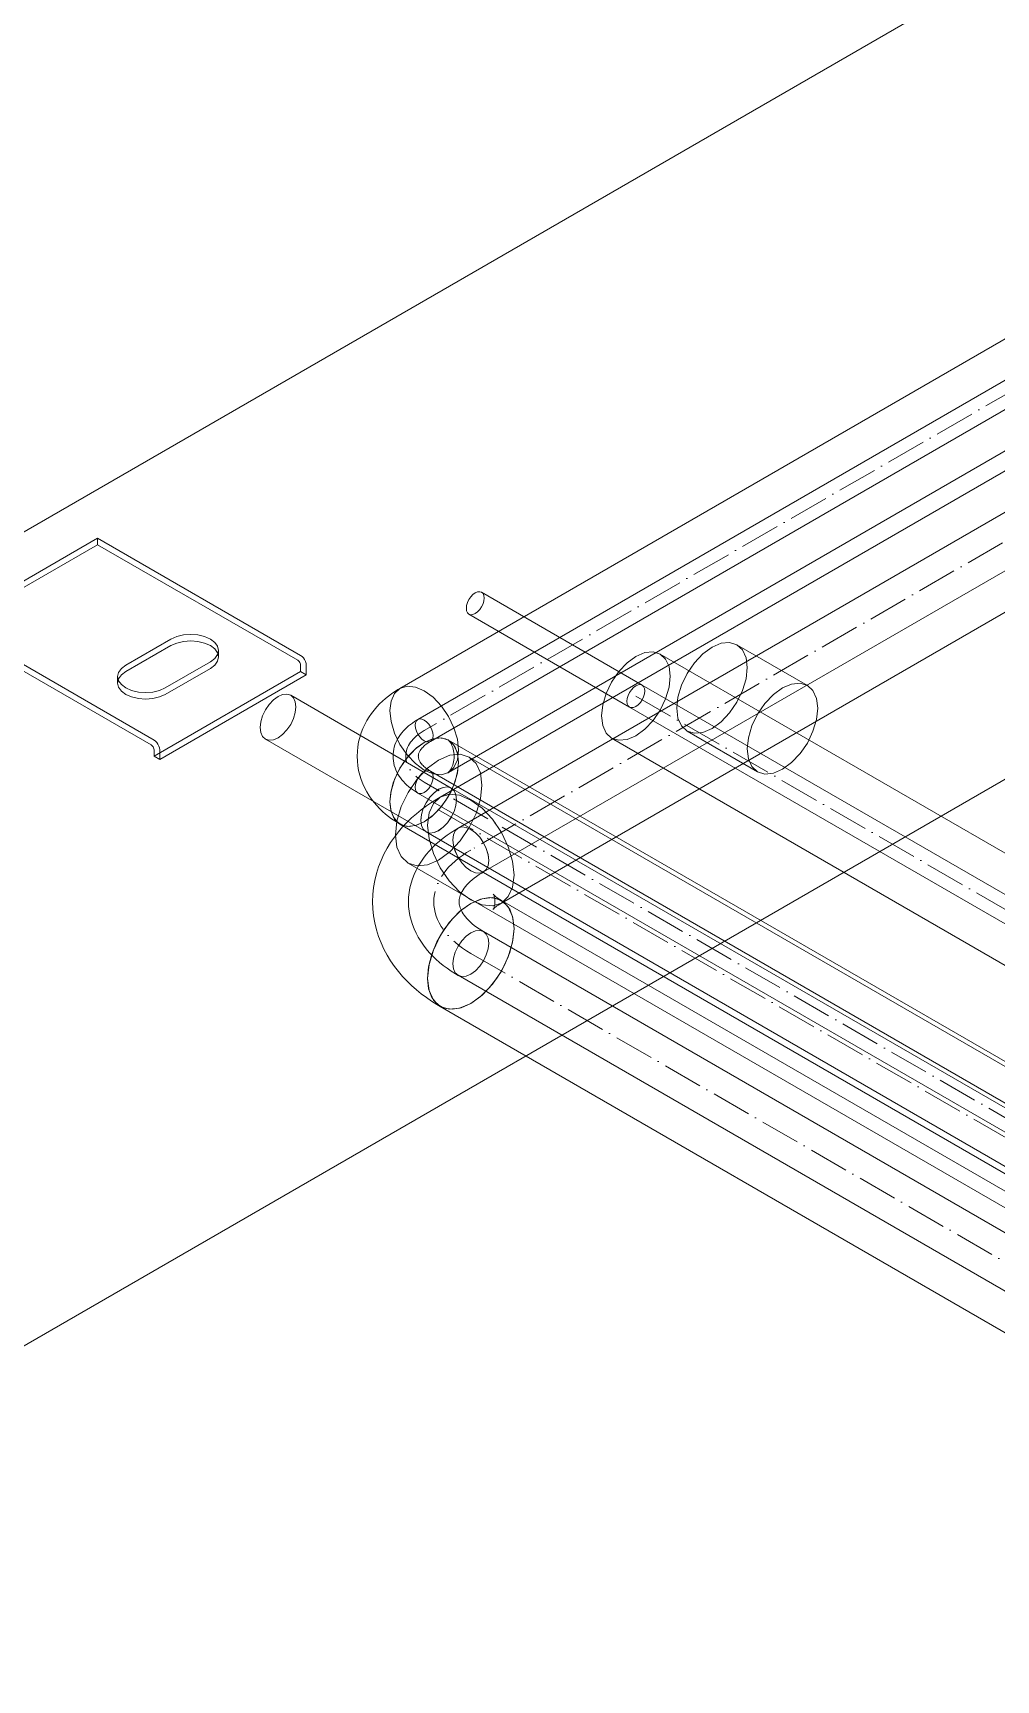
# Model space of a CAD drawing. Header units: millimetres. Extents: x -88595 to 880822, y -1054509 to -148035.
# Drawn here: x 370214.1 to 370455.8, y -317756.3 to -317343.2 of the extents above; entities that cross this region are included whole.
import ezdxf

# ---------------------------------------------------------------- set-up
doc = ezdxf.new("R2010")
doc.units = ezdxf.units.MM
doc.linetypes.add('$12$ADSK_Осевая', pattern=[14, 10, -2, 0, -2])
doc.linetypes.add('$13$ADSK_Осевая', pattern=[14, 10, -2, 0, -2])
for name, color, linetype, lineweight in [('Изоляция', 7, 'Continuous', 18), ('Оборудование', 7, 'Continuous', 18), ('Трубопровод', 7, 'Continuous', 18), ('Трубопроводы', 7, 'Continuous', 18)]:
    doc.layers.add(name, color=color, linetype=linetype, lineweight=lineweight)

# ---------------------------------------------------------------- blocks, each defined once
blk = doc.blocks.new('$0$ADSK_Канальный блок кондиционера1 - AD182MJERAB-3267445-В_ОВ3_1')
at = {"layer": 'Оборудование'}
for p, q in [((928.7, 16719.03), (1421.55, 17003.58)), ((1421.55, 16799.45), (928.7, 16514.9)), ((928.7, 16706.78), (965.47, 16728.01)), ((965.47, 16726.37), (928.7, 16705.15)), ((965.47, 16728.01), (1016.38, 16698.61)), ((965.47, 16726.37), (965.47, 16728.01)), ((1015.68, 16697.39), (965.47, 16726.37)), ((1102.12, 16691.16), (1061.81, 16714.43)), ((1058.64, 16708.93), (1098.94, 16685.66)), ((979.61, 16677.38), (928.7, 16706.78)), ((928.7, 16705.15), (978.91, 16676.16)), ((972.54, 16696.16), (983.86, 16702.7)), ((983.86, 16701.06), (972.54, 16694.53)), ((1143.55, 16691.07), (1125.87, 16701.27)), ((993.76, 16696.98), (982.44, 16690.45)), ((995.81, 16698.21), (995.81, 16699.84)), ((970.49, 16693.31), (970.49, 16691.67)), ((1016.38, 16694.53), (979.61, 16673.3)), ((1017.8, 16693.71), (981.03, 16672.49)), ((982.44, 16688.82), (993.76, 16695.35)), ((1016.38, 16694.53), (1016.38, 16696.16)), ((1017.8, 16693.71), (1016.38, 16694.53)), ((1017.8, 16696.16), (1017.8, 16693.71)), ((1054.21, 16665.33), (1013.9, 16688.6)), ((1007.55, 16677.6), (1047.86, 16654.33)), ((1113.37, 16679.62), (1131.05, 16669.42)), ((979.61, 16674.94), (979.61, 16673.3)), ((979.61, 16673.3), (981.03, 16672.49)), ((981.03, 16672.49), (981.03, 16674.94))]:
    blk.add_line(p, q, dxfattribs=at)
for points in [[(1057.98, 16710.38, 0), (1058.05, 16711.1, 0), (1058.28, 16711.85, 0), (1058.64, 16712.59, 0), (1059.1, 16713.27, 0), (1059.64, 16713.85, 0), (1060.22, 16714.27, 0), (1060.8, 16714.52, 0), (1061.35, 16714.57, 0), (1061.81, 16714.43, 0), (1062.17, 16714.1, 0), (1062.39, 16713.6, 0), (1062.47, 16712.97, 0)], [(1062.47, 16712.97, 0), (1062.39, 16712.26, 0), (1062.17, 16711.5, 0), (1061.81, 16710.76, 0), (1061.35, 16710.08, 0), (1060.8, 16709.51, 0), (1060.22, 16709.09, 0), (1059.64, 16708.84, 0), (1059.1, 16708.78, 0), (1058.64, 16708.93, 0), (1058.28, 16709.26, 0), (1058.05, 16709.75, 0), (1057.98, 16710.38, 0)], [(983.86, 16702.7, 0), (985.31, 16703.34, 0), (986.99, 16703.74, 0), (988.81, 16703.88, 0), (990.62, 16703.74, 0), (992.31, 16703.34, 0), (993.76, 16702.7, 0), (994.87, 16701.86, 0), (995.57, 16700.88, 0), (995.81, 16699.84, 0), (995.57, 16698.79, 0), (994.87, 16697.82, 0), (993.76, 16696.98, 0)], [(993.76, 16695.35, 0), (994.87, 16696.18, 0), (995.57, 16697.16, 0), (995.81, 16698.21, 0), (995.57, 16699.25, 0), (994.87, 16700.23, 0), (993.76, 16701.06, 0), (992.31, 16701.71, 0), (990.62, 16702.11, 0), (988.81, 16702.25, 0), (986.99, 16702.11, 0), (985.31, 16701.71, 0), (983.86, 16701.06, 0)], [(1110.78, 16685.35, 0), (1111.08, 16688.16, 0), (1111.97, 16691.13, 0), (1113.37, 16694.06, 0), (1115.2, 16696.74, 0), (1117.33, 16698.99, 0), (1119.62, 16700.66, 0), (1121.91, 16701.63, 0), (1124.04, 16701.84, 0), (1125.87, 16701.27, 0), (1127.27, 16699.97, 0), (1128.16, 16698.02, 0), (1128.46, 16695.55, 0)], [(1016.38, 16696.16, 0), (1016.36, 16696.39, 0), (1016.29, 16696.63, 0), (1016.18, 16696.86, 0), (1016.03, 16697.08, 0), (1015.86, 16697.26, 0), (1015.68, 16697.39, 0)], [(1016.38, 16698.61, 0), (1016.75, 16698.35, 0), (1017.09, 16697.99, 0), (1017.38, 16697.56, 0), (1017.61, 16697.09, 0), (1017.75, 16696.61, 0), (1017.8, 16696.16, 0)], [(982.44, 16690.45, 0), (980.99, 16689.81, 0), (979.3, 16689.4, 0), (977.49, 16689.27, 0), (975.68, 16689.4, 0), (973.99, 16689.81, 0), (972.54, 16690.45, 0), (971.43, 16691.29, 0), (970.73, 16692.26, 0), (970.49, 16693.31, 0), (970.73, 16694.35, 0), (971.43, 16695.33, 0), (972.54, 16696.16, 0)], [(972.54, 16694.53, 0), (971.43, 16693.69, 0), (970.73, 16692.72, 0), (970.49, 16691.67, 0), (970.73, 16690.63, 0), (971.43, 16689.65, 0), (972.54, 16688.82, 0), (973.99, 16688.17, 0), (975.68, 16687.77, 0), (977.49, 16687.63, 0), (979.3, 16687.77, 0), (980.99, 16688.17, 0), (982.44, 16688.82, 0)], [(1128.46, 16695.55, 0), (1128.16, 16692.74, 0), (1127.27, 16689.77, 0), (1125.87, 16686.84, 0), (1124.04, 16684.16, 0), (1121.91, 16681.91, 0), (1119.62, 16680.24, 0), (1117.33, 16679.27, 0), (1115.2, 16679.06, 0), (1113.37, 16679.62, 0), (1111.97, 16680.93, 0), (1111.08, 16682.88, 0), (1110.78, 16685.35, 0)], [(1006.24, 16680.51, 0), (1006.39, 16681.94, 0), (1006.84, 16683.45, 0), (1007.55, 16684.93, 0), (1008.48, 16686.29, 0), (1009.56, 16687.44, 0), (1010.73, 16688.29, 0), (1011.89, 16688.78, 0), (1012.97, 16688.89, 0), (1013.9, 16688.6, 0), (1014.61, 16687.94, 0), (1015.06, 16686.95, 0), (1015.22, 16685.69, 0)], [(1102.77, 16689.7, 0), (1102.7, 16690.33, 0), (1102.47, 16690.83, 0), (1102.12, 16691.16, 0), (1101.65, 16691.3, 0), (1101.11, 16691.25, 0), (1100.53, 16691, 0), (1099.95, 16690.58, 0), (1099.41, 16690, 0), (1098.94, 16689.32, 0), (1098.58, 16688.58, 0), (1098.36, 16687.83, 0), (1098.28, 16687.11, 0)], [(1098.28, 16687.11, 0), (1098.36, 16686.48, 0), (1098.58, 16685.99, 0), (1098.94, 16685.66, 0), (1099.41, 16685.51, 0), (1099.95, 16685.57, 0), (1100.53, 16685.82, 0), (1101.11, 16686.24, 0), (1101.65, 16686.81, 0), (1102.12, 16687.49, 0), (1102.47, 16688.23, 0), (1102.7, 16688.99, 0), (1102.77, 16689.7, 0)], [(1146.14, 16685.35, 0), (1145.84, 16687.81, 0), (1144.95, 16689.77, 0), (1143.55, 16691.07, 0), (1141.72, 16691.63, 0), (1139.59, 16691.42, 0), (1137.3, 16690.45, 0), (1135.01, 16688.78, 0), (1132.88, 16686.53, 0), (1131.05, 16683.85, 0), (1129.64, 16680.93, 0), (1128.76, 16677.96, 0), (1128.46, 16675.14, 0)], [(1015.22, 16685.69, 0), (1015.06, 16684.26, 0), (1014.61, 16682.75, 0), (1013.9, 16681.27, 0), (1012.97, 16679.91, 0), (1011.89, 16678.76, 0), (1010.73, 16677.92, 0), (1009.56, 16677.42, 0), (1008.48, 16677.31, 0), (1007.55, 16677.6, 0), (1006.84, 16678.26, 0), (1006.39, 16679.25, 0), (1006.24, 16680.51, 0)], [(1128.46, 16675.14, 0), (1128.76, 16672.67, 0), (1129.64, 16670.72, 0), (1131.05, 16669.42, 0), (1132.88, 16668.85, 0), (1135.01, 16669.06, 0), (1137.3, 16670.04, 0), (1139.59, 16671.71, 0), (1141.72, 16673.96, 0), (1143.55, 16676.63, 0), (1144.95, 16679.56, 0), (1145.84, 16682.53, 0), (1146.14, 16685.35, 0)], [(978.91, 16676.16, 0), (979.09, 16676.03, 0), (979.26, 16675.85, 0), (979.41, 16675.63, 0), (979.52, 16675.4, 0), (979.59, 16675.16, 0), (979.61, 16674.94, 0)], [(981.03, 16674.94, 0), (980.98, 16675.39, 0), (980.84, 16675.86, 0), (980.61, 16676.33, 0), (980.32, 16676.76, 0), (979.98, 16677.12, 0), (979.61, 16677.38, 0)], [(1055.52, 16662.42, 0), (1055.37, 16663.68, 0), (1054.92, 16664.67, 0), (1054.21, 16665.33, 0), (1053.28, 16665.62, 0), (1052.19, 16665.51, 0), (1051.03, 16665.02, 0), (1049.87, 16664.17, 0), (1048.79, 16663.02, 0), (1047.86, 16661.66, 0), (1047.14, 16660.18, 0), (1046.69, 16658.67, 0), (1046.54, 16657.24, 0)], [(1046.54, 16657.24, 0), (1046.69, 16655.98, 0), (1047.14, 16654.99, 0), (1047.86, 16654.33, 0), (1048.79, 16654.04, 0), (1049.87, 16654.15, 0), (1051.03, 16654.65, 0), (1052.19, 16655.49, 0), (1053.28, 16656.64, 0), (1054.21, 16658, 0), (1054.92, 16659.48, 0), (1055.37, 16660.99, 0), (1055.52, 16662.42, 0)]]:
    blk.add_polyline3d(points, dxfattribs=at)
blk = doc.blocks.new('$0$ADSK_МедьПайка_Отвод-гнутая труба - Отвод _гнутая труба_-3260024-В_ОВ3_1')
at = {"layer": 'Трубопроводы', "color": 134, "true_color": 0x00a6a6}
for points in [[(1308.17, 16537.29, 0), (1307.16, 16536.54, 0), (1306.53, 16535.65, 0), (1306.31, 16534.7, 0), (1306.53, 16533.75, 0), (1307.16, 16532.87, 0), (1308.17, 16532.11, 0), (1309.49, 16531.53, 0), (1311.02, 16531.16, 0), (1312.66, 16531.04, 0), (1314.3, 16531.16, 0), (1315.84, 16531.53, 0), (1317.15, 16532.11, 0)], [(1317.15, 16532.11, 0), (1318.16, 16532.87, 0), (1318.79, 16533.75, 0), (1319.01, 16534.7, 0), (1318.79, 16535.65, 0), (1318.16, 16536.54, 0), (1317.15, 16537.29, 0), (1315.84, 16537.88, 0), (1314.3, 16538.24, 0), (1312.66, 16538.37, 0), (1311.02, 16538.24, 0), (1309.49, 16537.88, 0), (1308.17, 16537.29, 0)], [(1302.91, 16525.67, 0), (1303.16, 16525.82, 0), (1303.4, 16526, 0), (1303.64, 16526.2, 0), (1303.87, 16526.42, 0), (1304.1, 16526.67, 0), (1304.33, 16526.96, 0), (1304.56, 16527.28, 0), (1304.78, 16527.64, 0), (1305, 16528.03, 0), (1305.2, 16528.47, 0), (1305.4, 16528.95, 0), (1305.58, 16529.47, 0), (1305.75, 16530.03, 0), (1305.9, 16530.63, 0), (1306.03, 16531.27, 0), (1306.13, 16531.94, 0), (1306.22, 16532.66, 0), (1306.27, 16533.41, 0), (1306.3, 16534.19, 0), (1306.31, 16534.7, 0)], [(1309.26, 16514.67, 0), (1310.25, 16515.29, 0), (1311.2, 16515.98, 0), (1312.1, 16516.73, 0), (1312.95, 16517.54, 0), (1313.74, 16518.4, 0), (1314.47, 16519.31, 0), (1315.15, 16520.26, 0), (1315.76, 16521.26, 0), (1316.32, 16522.29, 0), (1316.82, 16523.35, 0), (1317.27, 16524.44, 0), (1317.66, 16525.55, 0), (1318, 16526.69, 0), (1318.29, 16527.85, 0), (1318.53, 16529.03, 0), (1318.71, 16530.22, 0), (1318.86, 16531.44, 0), (1318.95, 16532.66, 0), (1319, 16533.91, 0), (1319.01, 16534.7, 0)], [(1290.21, 16526.93, 0), (1291.37, 16527.42, 0), (1292.45, 16527.53, 0), (1293.38, 16527.24, 0), (1294.1, 16526.58, 0), (1294.55, 16525.59, 0), (1294.7, 16524.33, 0), (1294.55, 16522.9, 0), (1294.1, 16521.39, 0), (1293.38, 16519.91, 0), (1292.45, 16518.55, 0), (1291.37, 16517.4, 0), (1290.21, 16516.56, 0)], [(1302.91, 16525.67, 0), (1302.65, 16525.53, 0), (1302.38, 16525.41, 0), (1302.09, 16525.3, 0), (1301.78, 16525.21, 0), (1301.44, 16525.14, 0), (1301.08, 16525.08, 0), (1300.69, 16525.04, 0), (1300.27, 16525.03, 0), (1299.82, 16525.04, 0), (1299.34, 16525.08, 0), (1298.83, 16525.15, 0), (1298.28, 16525.25, 0), (1297.72, 16525.39, 0), (1297.12, 16525.56, 0), (1296.5, 16525.77, 0), (1295.86, 16526.01, 0), (1295.2, 16526.3, 0), (1294.52, 16526.62, 0), (1293.83, 16526.99, 0), (1293.38, 16527.24, 0)], [(1290.21, 16516.56, 0), (1289.05, 16516.06, 0), (1287.96, 16515.95, 0), (1287.03, 16516.24, 0), (1286.32, 16516.9, 0), (1285.87, 16517.89, 0), (1285.72, 16519.15, 0), (1285.87, 16520.58, 0), (1286.32, 16522.09, 0), (1287.03, 16523.57, 0), (1287.96, 16524.93, 0), (1289.05, 16526.08, 0), (1290.21, 16526.93, 0)], [(1309.26, 16514.67, 0), (1308.22, 16514.12, 0), (1307.15, 16513.64, 0), (1306.05, 16513.24, 0), (1304.93, 16512.91, 0), (1303.79, 16512.65, 0), (1302.63, 16512.47, 0), (1301.47, 16512.37, 0), (1300.3, 16512.33, 0), (1299.13, 16512.36, 0), (1297.96, 16512.46, 0), (1296.8, 16512.61, 0), (1295.64, 16512.83, 0), (1294.48, 16513.11, 0), (1293.33, 16513.44, 0), (1292.19, 16513.82, 0), (1291.06, 16514.26, 0), (1289.94, 16514.74, 0), (1288.83, 16515.27, 0), (1287.73, 16515.85, 0), (1287.03, 16516.24, 0)]]:
    blk.add_polyline3d(points, dxfattribs=at)
blk = doc.blocks.new('$0$ADSK_МедьПайка_Отвод-гнутая труба - Отвод _гнутая труба_-94627-В_ОВ3_1')
at = {"layer": 'Трубопроводы', "color": 190, "true_color": 0x8000ff}
for points in [[(1325.46, 16564.17, 0), (1325.59, 16564.25, 0), (1325.71, 16564.34, 0), (1325.83, 16564.44, 0), (1325.94, 16564.55, 0), (1326.06, 16564.67, 0), (1326.17, 16564.82, 0), (1326.29, 16564.98, 0), (1326.4, 16565.16, 0), (1326.51, 16565.35, 0), (1326.61, 16565.57, 0), (1326.71, 16565.81, 0), (1326.8, 16566.07, 0), (1326.88, 16566.35, 0), (1326.96, 16566.65, 0), (1327.02, 16566.97, 0), (1327.07, 16567.31, 0), (1327.12, 16567.67, 0), (1327.14, 16568.04, 0), (1327.16, 16568.43, 0), (1327.16, 16568.69, 0)], [(1328.09, 16569.99, 0), (1327.59, 16569.61, 0), (1327.27, 16569.16, 0), (1327.16, 16568.69, 0), (1327.27, 16568.21, 0), (1327.59, 16567.77, 0), (1328.09, 16567.39, 0), (1328.75, 16567.1, 0), (1329.52, 16566.92, 0), (1330.34, 16566.86, 0), (1331.16, 16566.92, 0), (1331.93, 16567.1, 0), (1332.58, 16567.39, 0)], [(1332.58, 16567.39, 0), (1333.09, 16567.77, 0), (1333.4, 16568.21, 0), (1333.51, 16568.69, 0), (1333.4, 16569.16, 0), (1333.09, 16569.61, 0), (1332.58, 16569.99, 0), (1331.93, 16570.28, 0), (1331.16, 16570.46, 0), (1330.34, 16570.52, 0), (1329.52, 16570.46, 0), (1328.75, 16570.28, 0), (1328.09, 16569.99, 0)], [(1328.64, 16558.67, 0), (1329.14, 16558.98, 0), (1329.61, 16559.33, 0), (1330.06, 16559.7, 0), (1330.48, 16560.11, 0), (1330.88, 16560.54, 0), (1331.24, 16560.99, 0), (1331.58, 16561.47, 0), (1331.89, 16561.97, 0), (1332.17, 16562.48, 0), (1332.42, 16563.01, 0), (1332.64, 16563.56, 0), (1332.84, 16564.11, 0), (1333.01, 16564.68, 0), (1333.15, 16565.26, 0), (1333.27, 16565.85, 0), (1333.37, 16566.45, 0), (1333.44, 16567.06, 0), (1333.48, 16567.67, 0), (1333.51, 16568.29, 0), (1333.51, 16568.69, 0)], [(1319.11, 16559.62, 0), (1318.53, 16559.37, 0), (1317.99, 16559.31, 0), (1317.53, 16559.46, 0), (1317.17, 16559.79, 0), (1316.94, 16560.28, 0), (1316.87, 16560.91, 0), (1316.94, 16561.63, 0), (1317.17, 16562.38, 0), (1317.53, 16563.12, 0), (1317.99, 16563.8, 0), (1318.53, 16564.38, 0), (1319.11, 16564.8, 0)], [(1319.11, 16564.8, 0), (1319.69, 16565.05, 0), (1320.24, 16565.1, 0), (1320.7, 16564.96, 0), (1321.06, 16564.63, 0), (1321.28, 16564.13, 0), (1321.36, 16563.5, 0), (1321.28, 16562.79, 0), (1321.06, 16562.03, 0), (1320.7, 16561.29, 0), (1320.24, 16560.61, 0), (1319.69, 16560.04, 0), (1319.11, 16559.62, 0)], [(1325.46, 16564.17, 0), (1325.33, 16564.1, 0), (1325.2, 16564.04, 0), (1325.05, 16563.99, 0), (1324.9, 16563.94, 0), (1324.73, 16563.91, 0), (1324.55, 16563.88, 0), (1324.35, 16563.86, 0), (1324.14, 16563.85, 0), (1323.92, 16563.86, 0), (1323.68, 16563.88, 0), (1323.42, 16563.91, 0), (1323.15, 16563.96, 0), (1322.87, 16564.03, 0), (1322.57, 16564.12, 0), (1322.26, 16564.22, 0), (1321.94, 16564.35, 0), (1321.61, 16564.49, 0), (1321.27, 16564.65, 0), (1320.92, 16564.83, 0), (1320.7, 16564.96, 0)], [(1328.64, 16558.67, 0), (1328.12, 16558.4, 0), (1327.58, 16558.16, 0), (1327.03, 16557.96, 0), (1326.47, 16557.79, 0), (1325.9, 16557.66, 0), (1325.32, 16557.58, 0), (1324.74, 16557.52, 0), (1324.16, 16557.5, 0), (1323.57, 16557.52, 0), (1322.99, 16557.57, 0), (1322.41, 16557.64, 0), (1321.83, 16557.75, 0), (1321.25, 16557.89, 0), (1320.67, 16558.06, 0), (1320.1, 16558.25, 0), (1319.54, 16558.47, 0), (1318.98, 16558.71, 0), (1318.42, 16558.97, 0), (1317.87, 16559.26, 0), (1317.53, 16559.46, 0)]]:
    blk.add_polyline3d(points, dxfattribs=at)

msp = doc.modelspace()

# ---------------------------------------------------------------- linework, layer by layer
at = {"layer": 'Изоляция', "color": 190, "true_color": 0x8000ff}
for p, q in [((370577.89, -317350.73), (370306.19, -317507.59)), ((370318.37, -317528.68), (370590.07, -317371.81)), ((370590.07, -317625.17), (370371.49, -317498.97)), ((372764.34, -318932.74), (370318.37, -317520.55)), ((370359.31, -317520.06), (370577.89, -317646.26)), ((370306.19, -317541.64), (372752.16, -318953.82))]:
    msp.add_line(p, q, dxfattribs=at)
at = {"layer": 'Изоляция', "color": 134, "true_color": 0x00a6a6}
for p, q in [((370547.4, -317401.41), (370316.3, -317534.84)), ((370331.65, -317561.42), (370562.75, -317427.99)), ((370562.75, -317662.89), (370323.58, -317524.8)), ((370308.23, -317551.39), (370547.4, -317689.48)), ((372770.63, -318968.91), (370331.65, -317560.76)), ((370316.3, -317587.35), (372755.28, -318995.5))]:
    msp.add_line(p, q, dxfattribs=at)
at = {"layer": 'Изоляция', "color": 190, "true_color": 0x8000ff}
for points in [[(370356.79, -317514.49, 0), (370357.08, -317511.74, 0), (370357.94, -317508.85, 0), (370359.31, -317506, 0), (370361.09, -317503.39, 0), (370363.17, -317501.2, 0), (370365.4, -317499.57, 0)], [(370365.4, -317499.57, 0), (370367.63, -317498.63, 0), (370369.7, -317498.42, 0), (370371.49, -317498.97, 0), (370372.85, -317500.24, 0), (370373.71, -317502.14, 0), (370374.01, -317504.54, 0)], [(370374.01, -317504.54, 0), (370373.71, -317507.29, 0), (370372.85, -317510.18, 0), (370371.49, -317513.03, 0), (370369.7, -317515.64, 0), (370367.63, -317517.83, 0), (370365.4, -317519.46, 0)], [(370295.46, -317524.62, 0), (370295.5, -317523.41, 0), (370295.62, -317522.21, 0), (370295.83, -317521.03, 0), (370296.11, -317519.88, 0), (370296.46, -317518.76, 0), (370296.88, -317517.69, 0), (370297.35, -317516.66, 0), (370297.88, -317515.67, 0), (370298.45, -317514.74, 0), (370299.06, -317513.86, 0), (370299.71, -317513.02, 0), (370300.38, -317512.23, 0), (370301.09, -317511.49, 0), (370301.81, -317510.79, 0), (370302.55, -317510.14, 0), (370303.31, -317509.52, 0), (370304.09, -317508.95, 0), (370304.88, -317508.4, 0), (370305.68, -317507.9, 0), (370306.19, -317507.59, 0)], [(370312.28, -317508.2, 0), (370310.05, -317507.25, 0), (370307.98, -317507.04, 0), (370306.19, -317507.59, 0), (370304.83, -317508.86, 0), (370303.97, -317510.76, 0), (370303.67, -317513.17, 0)], [(370303.67, -317513.17, 0), (370303.97, -317510.76, 0), (370304.83, -317508.86, 0), (370306.19, -317507.59, 0), (370307.98, -317507.04, 0), (370310.05, -317507.25, 0), (370312.28, -317508.2, 0)], [(370320.89, -317523.11, 0), (370320.6, -317520.36, 0), (370319.74, -317517.47, 0), (370318.37, -317514.62, 0), (370316.59, -317512.01, 0), (370314.51, -317509.82, 0), (370312.28, -317508.2, 0)], [(370312.28, -317508.2, 0), (370314.51, -317509.82, 0), (370316.59, -317512.01, 0), (370318.37, -317514.62, 0), (370319.74, -317517.47, 0), (370320.6, -317520.36, 0), (370320.89, -317523.11, 0)], [(370303.67, -317513.17, 0), (370303.97, -317515.91, 0), (370304.83, -317518.8, 0), (370306.19, -317521.65, 0), (370307.98, -317524.26, 0), (370310.05, -317526.45, 0), (370312.28, -317528.08, 0)], [(370312.28, -317528.08, 0), (370310.05, -317526.45, 0), (370307.98, -317524.26, 0), (370306.19, -317521.65, 0), (370304.83, -317518.8, 0), (370303.97, -317515.91, 0), (370303.67, -317513.17, 0)], [(370365.4, -317519.46, 0), (370363.17, -317520.4, 0), (370361.09, -317520.61, 0), (370359.31, -317520.06, 0), (370357.94, -317518.79, 0), (370357.08, -317516.89, 0), (370356.79, -317514.49, 0)], [(370303.67, -317536.07, 0), (370303.97, -317533.33, 0), (370304.83, -317530.43, 0), (370306.19, -317527.58, 0), (370307.98, -317524.97, 0), (370310.05, -317522.78, 0), (370312.28, -317521.16, 0)], [(370312.28, -317521.16, 0), (370310.36, -317522.51, 0), (370308.54, -317524.3, 0), (370306.91, -317526.43, 0), (370305.55, -317528.79, 0), (370304.52, -317531.27, 0), (370303.89, -317533.73, 0), (370303.67, -317536.07, 0)], [(370320.89, -317526.13, 0), (370320.67, -317524.04, 0), (370320.04, -317522.31, 0), (370319.01, -317521.01, 0), (370317.65, -317520.23, 0), (370316.02, -317519.99, 0), (370314.2, -317520.3, 0), (370312.28, -317521.16, 0)], [(370312.28, -317521.16, 0), (370314.51, -317520.21, 0), (370316.59, -317520, 0), (370318.37, -317520.55, 0), (370319.74, -317521.82, 0), (370320.6, -317523.72, 0), (370320.89, -317526.13, 0)], [(370318.23, -317520.47, 0), (370318.24, -317520.48, 0), (370318.28, -317520.5, 0), (370318.35, -317520.54, 0), (370318.37, -317520.55, 0)], [(370319.81, -317524.62, 0), (370319.79, -317524.14, 0), (370319.74, -317523.68, 0), (370319.66, -317523.23, 0), (370319.56, -317522.8, 0), (370319.44, -317522.41, 0), (370319.3, -317522.04, 0), (370319.15, -317521.72, 0), (370319, -317521.44, 0), (370318.85, -317521.2, 0), (370318.71, -317520.99, 0), (370318.58, -317520.83, 0), (370318.47, -317520.7, 0), (370318.37, -317520.6, 0), (370318.3, -317520.53, 0), (370318.26, -317520.49, 0), (370318.23, -317520.47, 0), (370318.23, -317520.47, 0)], [(370295.46, -317524.62, 0), (370295.5, -317525.83, 0), (370295.62, -317527.02, 0), (370295.83, -317528.2, 0), (370296.11, -317529.36, 0), (370296.46, -317530.47, 0), (370296.88, -317531.55, 0), (370297.35, -317532.58, 0), (370297.88, -317533.56, 0), (370298.45, -317534.5, 0), (370299.06, -317535.38, 0), (370299.71, -317536.22, 0), (370300.38, -317537, 0), (370301.09, -317537.74, 0), (370301.81, -317538.44, 0), (370302.55, -317539.1, 0), (370303.31, -317539.71, 0), (370304.09, -317540.29, 0), (370304.88, -317540.83, 0), (370305.68, -317541.34, 0), (370306.19, -317541.64, 0)], [(370312.28, -317528.08, 0), (370314.51, -317529.03, 0), (370316.59, -317529.23, 0), (370318.37, -317528.68, 0), (370319.74, -317527.41, 0), (370320.6, -317525.51, 0), (370320.89, -317523.11, 0)], [(370320.89, -317523.11, 0), (370320.6, -317525.51, 0), (370319.74, -317527.41, 0), (370318.37, -317528.68, 0), (370316.59, -317529.23, 0), (370314.51, -317529.03, 0), (370312.28, -317528.08, 0)], [(370320.89, -317526.13, 0), (370320.6, -317528.87, 0), (370319.74, -317531.76, 0), (370318.37, -317534.61, 0), (370316.59, -317537.22, 0), (370314.51, -317539.41, 0), (370312.28, -317541.04, 0)], [(370312.28, -317541.04, 0), (370314.2, -317539.68, 0), (370316.02, -317537.9, 0), (370317.65, -317535.77, 0), (370319.01, -317533.41, 0), (370320.04, -317530.93, 0), (370320.67, -317528.46, 0), (370320.89, -317526.13, 0)], [(370319.81, -317524.62, 0), (370319.79, -317525.09, 0), (370319.74, -317525.56, 0), (370319.66, -317526.01, 0), (370319.56, -317526.43, 0), (370319.44, -317526.83, 0), (370319.3, -317527.19, 0), (370319.15, -317527.51, 0), (370319, -317527.8, 0), (370318.85, -317528.04, 0), (370318.71, -317528.24, 0), (370318.58, -317528.41, 0), (370318.47, -317528.54, 0), (370318.37, -317528.64, 0), (370318.3, -317528.71, 0), (370318.26, -317528.75, 0), (370318.23, -317528.77, 0), (370318.23, -317528.77, 0)], [(370318.23, -317528.77, 0), (370318.24, -317528.76, 0), (370318.28, -317528.73, 0), (370318.35, -317528.69, 0), (370318.37, -317528.68, 0)], [(370312.28, -317541.04, 0), (370310.05, -317541.99, 0), (370307.98, -317542.19, 0), (370306.19, -317541.64, 0), (370304.83, -317540.37, 0), (370303.97, -317538.47, 0), (370303.67, -317536.07, 0)], [(370303.67, -317536.07, 0), (370303.89, -317538.16, 0), (370304.53, -317539.89, 0), (370305.55, -317541.18, 0), (370306.91, -317541.97, 0), (370308.55, -317542.21, 0), (370310.37, -317541.9, 0), (370312.28, -317541.04, 0)]]:
    msp.add_polyline3d(points, dxfattribs=at)
at = {"layer": 'Изоляция', "color": 134, "true_color": 0x00a6a6}
for points in [[(370305.05, -317544.36, 0), (370305.42, -317540.9, 0), (370306.5, -317537.25, 0), (370308.23, -317533.66, 0), (370310.47, -317530.37, 0), (370313.09, -317527.61, 0), (370315.9, -317525.56, 0)], [(370315.9, -317525.56, 0), (370318.71, -317524.36, 0), (370321.33, -317524.11, 0), (370323.58, -317524.8, 0), (370325.3, -317526.4, 0), (370326.38, -317528.8, 0), (370326.75, -317531.83, 0)], [(370299.32, -317561.09, 0), (370299.38, -317559.3, 0), (370299.57, -317557.52, 0), (370299.87, -317555.76, 0), (370300.29, -317554.04, 0), (370300.82, -317552.36, 0), (370301.45, -317550.74, 0), (370302.17, -317549.18, 0), (370302.97, -317547.68, 0), (370303.85, -317546.25, 0), (370304.79, -317544.88, 0), (370305.8, -317543.58, 0), (370306.86, -317542.35, 0), (370307.97, -317541.17, 0), (370309.12, -317540.06, 0), (370310.32, -317539.01, 0), (370311.55, -317538.01, 0), (370312.81, -317537.07, 0), (370314.11, -317536.18, 0), (370315.44, -317535.34, 0), (370316.3, -317534.84, 0)], [(370323.97, -317535.6, 0), (370321.16, -317534.4, 0), (370318.54, -317534.14, 0), (370316.3, -317534.84, 0), (370314.57, -317536.44, 0), (370313.49, -317538.83, 0), (370313.12, -317541.86, 0)], [(370313.12, -317541.86, 0), (370313.49, -317538.83, 0), (370314.57, -317536.44, 0), (370316.3, -317534.84, 0), (370318.54, -317534.14, 0), (370321.16, -317534.4, 0), (370323.97, -317535.6, 0)], [(370326.75, -317531.83, 0), (370326.38, -317535.28, 0), (370325.3, -317538.93, 0), (370323.58, -317542.52, 0), (370321.33, -317545.81, 0), (370318.71, -317548.58, 0), (370315.9, -317550.63, 0)], [(370334.83, -317554.4, 0), (370334.46, -317550.94, 0), (370333.37, -317547.29, 0), (370331.65, -317543.7, 0), (370329.4, -317540.41, 0), (370326.78, -317537.65, 0), (370323.97, -317535.6, 0)], [(370323.97, -317535.6, 0), (370326.78, -317537.65, 0), (370329.4, -317540.41, 0), (370331.65, -317543.7, 0), (370333.37, -317547.29, 0), (370334.46, -317550.94, 0), (370334.83, -317554.4, 0)], [(370313.12, -317541.86, 0), (370313.49, -317545.32, 0), (370314.57, -317548.97, 0), (370316.3, -317552.56, 0), (370318.54, -317555.85, 0), (370321.16, -317558.61, 0), (370323.97, -317560.66, 0)], [(370323.97, -317560.66, 0), (370321.16, -317558.61, 0), (370318.54, -317555.85, 0), (370316.3, -317552.56, 0), (370314.57, -317548.97, 0), (370313.49, -317545.32, 0), (370313.12, -317541.86, 0)], [(370315.9, -317550.63, 0), (370313.09, -317551.82, 0), (370310.47, -317552.08, 0), (370308.23, -317551.39, 0), (370306.5, -317549.79, 0), (370305.42, -317547.39, 0), (370305.05, -317544.36, 0)], [(370323.97, -317560.66, 0), (370326.78, -317561.86, 0), (370329.4, -317562.12, 0), (370331.65, -317561.42, 0), (370333.37, -317559.82, 0), (370334.46, -317557.43, 0), (370334.83, -317554.4, 0)], [(370334.83, -317554.4, 0), (370334.46, -317557.43, 0), (370333.37, -317559.82, 0), (370331.65, -317561.42, 0), (370329.4, -317562.12, 0), (370326.78, -317561.86, 0), (370323.97, -317560.66, 0)], [(370334.83, -317567.79, 0), (370334.55, -317565.15, 0), (370333.75, -317562.97, 0), (370332.46, -317561.34, 0), (370330.74, -317560.35, 0), (370328.68, -317560.04, 0), (370326.38, -317560.44, 0), (370323.97, -317561.52, 0)], [(370323.97, -317561.52, 0), (370326.78, -317560.33, 0), (370329.4, -317560.07, 0), (370331.65, -317560.76, 0), (370333.37, -317562.36, 0), (370334.46, -317564.76, 0), (370334.83, -317567.79, 0)], [(370329.56, -317559.16, 0), (370329.58, -317559.18, 0), (370329.63, -317559.24, 0), (370329.72, -317559.34, 0), (370329.86, -317559.48, 0), (370330.03, -317559.64, 0), (370330.26, -317559.83, 0), (370330.53, -317560.04, 0), (370330.85, -317560.27, 0), (370331.22, -317560.51, 0), (370331.64, -317560.75, 0), (370331.65, -317560.76, 0)], [(370330.02, -317561.09, 0), (370330.01, -317560.76, 0), (370329.98, -317560.45, 0), (370329.93, -317560.15, 0), (370329.86, -317559.88, 0), (370329.79, -317559.65, 0), (370329.71, -317559.46, 0), (370329.65, -317559.31, 0), (370329.6, -317559.22, 0), (370329.57, -317559.17, 0), (370329.56, -317559.16, 0)], [(370299.32, -317561.09, 0), (370299.38, -317562.89, 0), (370299.57, -317564.67, 0), (370299.87, -317566.42, 0), (370300.29, -317568.14, 0), (370300.82, -317569.82, 0), (370301.45, -317571.44, 0), (370302.17, -317573, 0), (370302.97, -317574.5, 0), (370303.85, -317575.93, 0), (370304.79, -317577.3, 0), (370305.8, -317578.6, 0), (370306.86, -317579.84, 0), (370307.97, -317581.01, 0), (370309.12, -317582.12, 0), (370310.32, -317583.17, 0), (370311.55, -317584.17, 0), (370312.81, -317585.11, 0), (370314.11, -317586, 0), (370315.44, -317586.84, 0), (370316.3, -317587.35, 0)], [(370323.97, -317561.52, 0), (370321.55, -317563.23, 0), (370319.26, -317565.48, 0), (370317.2, -317568.16, 0), (370315.48, -317571.14, 0), (370314.19, -317574.26, 0), (370313.39, -317577.38, 0), (370313.12, -317580.32, 0)], [(370313.12, -317580.32, 0), (370313.49, -317576.86, 0), (370314.57, -317573.21, 0), (370316.3, -317569.62, 0), (370318.54, -317566.33, 0), (370321.16, -317563.57, 0), (370323.97, -317561.52, 0)], [(370330.02, -317561.09, 0), (370330.01, -317561.42, 0), (370329.98, -317561.74, 0), (370329.93, -317562.04, 0), (370329.86, -317562.3, 0), (370329.79, -317562.54, 0), (370329.71, -317562.72, 0), (370329.65, -317562.87, 0), (370329.6, -317562.97, 0), (370329.57, -317563.02, 0), (370329.56, -317563.03, 0)], [(370329.56, -317563.03, 0), (370329.58, -317563, 0), (370329.63, -317562.94, 0), (370329.72, -317562.84, 0), (370329.86, -317562.71, 0), (370330.03, -317562.54, 0), (370330.26, -317562.35, 0), (370330.53, -317562.14, 0), (370330.85, -317561.92, 0), (370331.22, -317561.68, 0), (370331.64, -317561.43, 0), (370331.65, -317561.42, 0)], [(370323.97, -317586.59, 0), (370326.39, -317584.88, 0), (370328.68, -317582.62, 0), (370330.74, -317579.94, 0), (370332.46, -317576.97, 0), (370333.75, -317573.84, 0), (370334.55, -317570.73, 0), (370334.83, -317567.79, 0)], [(370334.83, -317567.79, 0), (370334.46, -317571.24, 0), (370333.37, -317574.89, 0), (370331.65, -317578.48, 0), (370329.4, -317581.77, 0), (370326.78, -317584.54, 0), (370323.97, -317586.59, 0)], [(370313.12, -317580.32, 0), (370313.39, -317582.95, 0), (370314.19, -317585.14, 0), (370315.49, -317586.77, 0), (370317.21, -317587.76, 0), (370319.26, -317588.06, 0), (370321.56, -317587.67, 0), (370323.97, -317586.59, 0)], [(370323.97, -317586.59, 0), (370321.16, -317587.78, 0), (370318.54, -317588.04, 0), (370316.3, -317587.35, 0), (370314.57, -317585.75, 0), (370313.49, -317583.35, 0), (370313.12, -317580.32, 0)]]:
    msp.add_polyline3d(points, dxfattribs=at)
at = {"layer": 'Трубопровод', "color": 190, "true_color": 0x8000ff}
for p, q in [((370582.39, -317358.52), (370310.69, -317515.39)), ((370313.87, -317520.89), (370585.57, -317364.02)), ((370585.57, -317632.97), (370366.99, -317506.77)), ((370363.81, -317512.26), (370582.39, -317638.46)), ((372759.84, -318940.53), (370313.87, -317528.35)), ((370310.69, -317533.85), (372756.66, -318946.03))]:
    msp.add_line(p, q, dxfattribs=at)
at = {"layer": 'Трубопровод', "color": 190, "linetype": '$12$ADSK_Осевая', "true_color": 0x8000ff}
for p, q in [((370583.98, -317361.27), (370312.28, -317518.14)), ((370583.98, -317361.27), (370312.28, -317518.14)), ((370365.4, -317509.52), (370583.98, -317635.72)), ((370365.4, -317509.52), (370583.98, -317635.72)), ((372758.25, -318943.28), (370312.28, -317531.1)), ((372758.25, -318943.28), (370312.28, -317531.1))]:
    msp.add_line(p, q, dxfattribs=at)
at = {"layer": 'Трубопровод', "color": 134, "true_color": 0x00a6a6}
for p, q in [((370551.9, -317409.2), (370320.8, -317542.63)), ((370327.15, -317553.63), (370558.25, -317420.2)), ((370558.25, -317670.68), (370319.08, -317532.59)), ((370312.73, -317543.59), (370551.9, -317681.68)), ((372766.13, -318976.7), (370327.15, -317568.55)), ((370320.8, -317579.55), (372759.78, -318987.7))]:
    msp.add_line(p, q, dxfattribs=at)
at = {"layer": 'Трубопровод', "color": 134, "linetype": '$12$ADSK_Осевая', "true_color": 0x00a6a6}
for p, q in [((370555.08, -317414.7), (370323.97, -317548.13)), ((370555.08, -317414.7), (370323.97, -317548.13)), ((370315.9, -317538.09), (370555.08, -317676.18)), ((370315.9, -317538.09), (370555.08, -317676.18)), ((370323.97, -317574.05), (372762.96, -318982.2)), ((370323.97, -317574.05), (372762.96, -318982.2))]:
    msp.add_line(p, q, dxfattribs=at)
at = {"layer": 'Трубопровод', "color": 190, "true_color": 0x8000ff}
for points in [[(370363.15, -317510.81, 0), (370363.23, -317510.1, 0), (370363.45, -317509.34, 0), (370363.81, -317508.6, 0), (370364.27, -317507.92, 0), (370364.82, -317507.35, 0), (370365.4, -317506.92, 0)], [(370365.4, -317506.92, 0), (370365.98, -317506.68, 0), (370366.52, -317506.62, 0), (370366.99, -317506.77, 0), (370367.34, -317507.1, 0), (370367.57, -317507.59, 0), (370367.64, -317508.22, 0)], [(370367.64, -317508.22, 0), (370367.57, -317508.93, 0), (370367.34, -317509.69, 0), (370366.99, -317510.43, 0), (370366.52, -317511.11, 0), (370365.98, -317511.68, 0), (370365.4, -317512.11, 0)], [(370365.4, -317512.11, 0), (370364.82, -317512.35, 0), (370364.27, -317512.41, 0), (370363.81, -317512.26, 0), (370363.45, -317511.93, 0), (370363.23, -317511.44, 0), (370363.15, -317510.81, 0)], [(370312.28, -317515.54, 0), (370311.7, -317515.3, 0), (370311.16, -317515.24, 0), (370310.69, -317515.39, 0), (370310.34, -317515.72, 0), (370310.11, -317516.21, 0), (370310.04, -317516.84, 0)], [(370310.04, -317516.84, 0), (370310.11, -317517.56, 0), (370310.34, -317518.31, 0), (370310.69, -317519.05, 0), (370311.16, -317519.73, 0), (370311.7, -317520.31, 0), (370312.28, -317520.73, 0)], [(370314.53, -317519.43, 0), (370314.45, -317518.72, 0), (370314.23, -317517.96, 0), (370313.87, -317517.22, 0), (370313.4, -317516.54, 0), (370312.86, -317515.97, 0), (370312.28, -317515.54, 0)], [(370312.28, -317520.73, 0), (370312.86, -317520.98, 0), (370313.4, -317521.03, 0), (370313.87, -317520.89, 0), (370314.23, -317520.56, 0), (370314.45, -317520.06, 0), (370314.53, -317519.43, 0)], [(370310.04, -317532.39, 0), (370310.11, -317531.68, 0), (370310.34, -317530.92, 0), (370310.69, -317530.18, 0), (370311.16, -317529.5, 0), (370311.7, -317528.93, 0), (370312.28, -317528.51, 0)], [(370312.28, -317528.51, 0), (370312.86, -317528.26, 0), (370313.4, -317528.21, 0), (370313.87, -317528.35, 0), (370314.23, -317528.68, 0), (370314.45, -317529.18, 0), (370314.53, -317529.8, 0)], [(370314.53, -317529.8, 0), (370314.45, -317530.52, 0), (370314.23, -317531.27, 0), (370313.87, -317532.02, 0), (370313.4, -317532.7, 0), (370312.86, -317533.27, 0), (370312.28, -317533.69, 0)], [(370312.28, -317533.69, 0), (370311.7, -317533.94, 0), (370311.16, -317533.99, 0), (370310.69, -317533.85, 0), (370310.34, -317533.52, 0), (370310.11, -317533.02, 0), (370310.04, -317532.39, 0)]]:
    msp.add_polyline3d(points, dxfattribs=at)
at = {"layer": 'Трубопровод', "color": 134, "true_color": 0x00a6a6}
for points in [[(370311.41, -317540.69, 0), (370311.56, -317539.25, 0), (370312.01, -317537.75, 0), (370312.73, -317536.26, 0), (370313.65, -317534.9, 0), (370314.74, -317533.76, 0), (370315.9, -317532.91, 0)], [(370315.9, -317532.91, 0), (370317.06, -317532.41, 0), (370318.15, -317532.31, 0), (370319.08, -317532.59, 0), (370319.79, -317533.26, 0), (370320.24, -317534.25, 0), (370320.39, -317535.5, 0)], [(370320.39, -317535.5, 0), (370320.24, -317536.93, 0), (370319.79, -317538.44, 0), (370319.08, -317539.93, 0), (370318.15, -317541.29, 0), (370317.06, -317542.43, 0), (370315.9, -317543.28, 0)], [(370315.9, -317543.28, 0), (370314.74, -317543.77, 0), (370313.65, -317543.88, 0), (370312.73, -317543.59, 0), (370312.01, -317542.93, 0), (370311.56, -317541.94, 0), (370311.41, -317540.69, 0)], [(370323.97, -317542.95, 0), (370322.81, -317542.45, 0), (370321.73, -317542.34, 0), (370320.8, -317542.63, 0), (370320.08, -317543.29, 0), (370319.63, -317544.28, 0), (370319.48, -317545.54, 0)], [(370328.46, -317550.72, 0), (370328.31, -317549.29, 0), (370327.86, -317547.78, 0), (370327.15, -317546.3, 0), (370326.22, -317544.94, 0), (370325.13, -317543.79, 0), (370323.97, -317542.95, 0)], [(370319.48, -317545.54, 0), (370319.63, -317546.97, 0), (370320.08, -317548.48, 0), (370320.8, -317549.96, 0), (370321.73, -317551.32, 0), (370322.81, -317552.47, 0), (370323.97, -317553.31, 0)], [(370323.97, -317553.31, 0), (370325.13, -317553.81, 0), (370326.22, -317553.92, 0), (370327.15, -317553.63, 0), (370327.86, -317552.97, 0), (370328.31, -317551.98, 0), (370328.46, -317550.72, 0)], [(370323.97, -317568.87, 0), (370325.13, -317568.37, 0), (370326.22, -317568.27, 0), (370327.15, -317568.55, 0), (370327.86, -317569.22, 0), (370328.31, -317570.21, 0), (370328.46, -317571.46, 0)], [(370319.48, -317576.65, 0), (370319.63, -317575.22, 0), (370320.08, -317573.71, 0), (370320.8, -317572.22, 0), (370321.73, -317570.86, 0), (370322.81, -317569.72, 0), (370323.97, -317568.87, 0)], [(370328.46, -317571.46, 0), (370328.31, -317572.89, 0), (370327.86, -317574.4, 0), (370327.15, -317575.89, 0), (370326.22, -317577.25, 0), (370325.13, -317578.39, 0), (370323.97, -317579.24, 0)], [(370323.97, -317579.24, 0), (370322.81, -317579.73, 0), (370321.73, -317579.84, 0), (370320.8, -317579.55, 0), (370320.08, -317578.89, 0), (370319.63, -317577.9, 0), (370319.48, -317576.65, 0)]]:
    msp.add_polyline3d(points, dxfattribs=at)
at = {"layer": 'Трубопроводы', "color": 190, "linetype": '$13$ADSK_Осевая', "true_color": 0x8000ff}
msp.add_ellipse((370323.51, -317524.62), major_axis=(15.88, 0), ratio=0.57735, start_param=2.356194, end_param=3.926991, dxfattribs=at)
at = {"layer": 'Трубопроводы', "color": 134, "linetype": '$13$ADSK_Осевая', "true_color": 0x00a6a6}
msp.add_ellipse((370346.42, -317561.09), major_axis=(31.75, 0), ratio=0.57735, start_param=2.356194, end_param=3.926991, dxfattribs=at)

# ---------------------------------------------------------------- block references
at = {"layer": 'Оборудование'}
msp.add_blockref('$0$ADSK_Канальный блок кондиционера1 - AD182MJERAB-3267445-В_ОВ3_1', (369264.87, -334197.92), dxfattribs=at)
at = {"layer": 'Трубопроводы', "color": 190, "true_color": 0x8000ff, "rotation": 240}
msp.add_blockref('$0$ADSK_МедьПайка_Отвод-гнутая труба - Отвод _гнутая труба_-94627-В_ОВ3_1', (356628.54, -308094.65), dxfattribs=at)
at = {"layer": 'Трубопроводы', "color": 134, "true_color": 0x00a6a6, "rotation": 240}
msp.add_blockref('$0$ADSK_МедьПайка_Отвод-гнутая труба - Отвод _гнутая труба_-3260024-В_ОВ3_1', (356660.83, -308169.91), dxfattribs=at)

doc.saveas('drawing.dxf')
